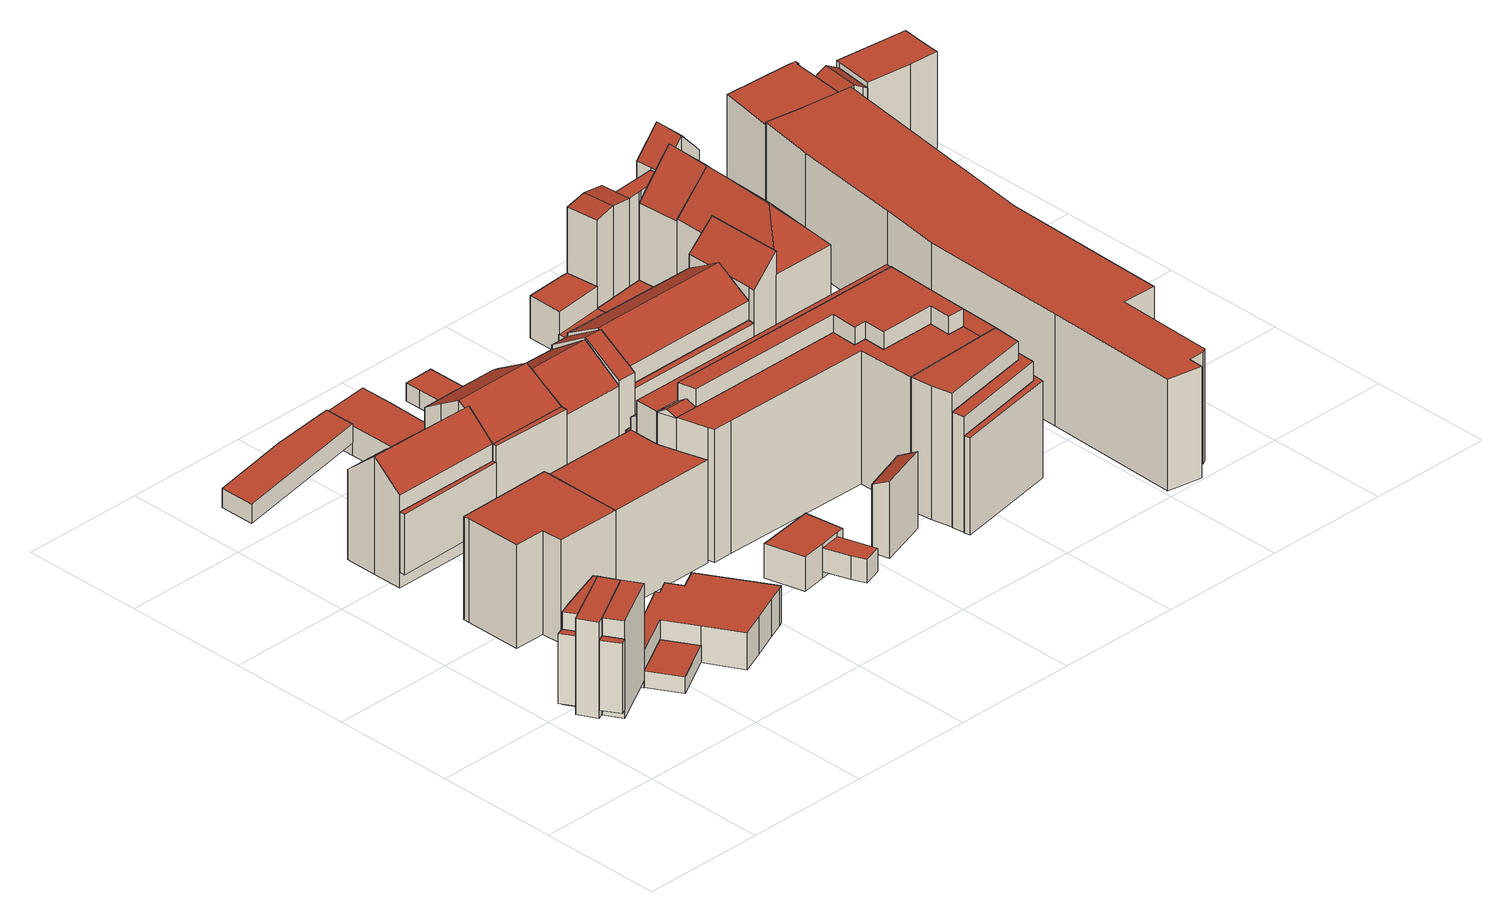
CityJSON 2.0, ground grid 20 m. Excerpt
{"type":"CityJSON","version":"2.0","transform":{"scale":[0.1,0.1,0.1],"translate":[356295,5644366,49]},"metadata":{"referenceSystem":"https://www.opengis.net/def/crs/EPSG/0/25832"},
"CityObjects":{
"building1":{"type":"Building","attributes":{"function":"31001_1120","Gemeindeschluessel":"05315000"},"address":[{"CountryName":"Germany","LocalityName":"Köln","ThoroughfareNumber":"12","ThoroughfareName":"Krummer Büchel"}],"children":["building1-1","building1-2","building1-3","building1-4","building1-5"]},
"building1-1":{"type":"BuildingPart","attributes":{"measuredHeight":11.43,"roofType":"1000","storeysAboveGround":5},"address":[{"CountryName":"Germany","LocalityName":"Köln","ThoroughfareNumber":"12","ThoroughfareName":"Krummer Büchel"}],"parents":["building1"],"geometry":[{"type":"Solid","lod":"2","boundaries":[[[[0,1,2,3]],[[4,0,3,5]],[[6,7,4,5]],[[6,2,1,7]],[[4,7,1,0]],[[2,6,5,3]]]],"semantics":{"surfaces":[{"type":"ClosureSurface"},{"type":"GroundSurface"},{"type":"WallSurface"},{"type":"RoofSurface"}],"values":[[0,1,2,3,0,2]]}}]},
"building1-2":{"type":"BuildingPart","attributes":{"measuredHeight":15.57,"roofType":"1000","storeysAboveGround":5},"address":[{"CountryName":"Germany","LocalityName":"Köln","ThoroughfareNumber":"12","ThoroughfareName":"Krummer Büchel"}],"parents":["building1"],"geometry":[{"type":"MultiSurface","lod":"2","boundaries":[[[8,9,10,11]],[[12,13,14,15]],[[11,0,4,16]],[[17,14,13,18]],[[1,10,19,7]],[[7,4,0,1]],[[20,9,8,21]],[[19,22,12,16]],[[19,10,9,20,23,22]],[[24,23,20,25]],[[18,22,23,17]],[[15,24,25,21]],[[12,15,21,8,11,16]]],"semantics":{"surfaces":[{"type":"ClosureSurface"},{"type":"WallSurface"},{"type":"RoofSurface"},{"type":"GroundSurface"}],"values":[0,1,1,0,1,0,1,1,2,0,1,1,3]}}]},
"building1-3":{"type":"BuildingPart","attributes":{"measuredHeight":15.16,"roofType":"1000","storeysAboveGround":5},"address":[{"CountryName":"Germany","LocalityName":"Köln","ThoroughfareNumber":"12","ThoroughfareName":"Krummer Büchel"}],"parents":["building1"],"geometry":[{"type":"MultiSurface","lod":"2","boundaries":[[[24,14,26,27]],[[23,24,25,20]],[[28,20,25,29]],[[30,31,32,27]],[[33,26,14,17]],[[27,32,34,29,25,24]],[[31,35,34,32]],[[23,20,28,35,31,30]],[[35,28,29,34]],[[17,23,30,33]]],"semantics":{"surfaces":[{"type":"WallSurface"},{"type":"ClosureSurface"},{"type":"GroundSurface"},{"type":"RoofSurface"}],"values":[0,1,0,0,1,2,0,3,0,0]}}]},
"building1-4":{"type":"BuildingPart","attributes":{"measuredHeight":11.35,"roofType":"1000","storeysAboveGround":5},"address":[{"CountryName":"Germany","LocalityName":"Köln","ThoroughfareNumber":"12","ThoroughfareName":"Krummer Büchel"}],"parents":["building1"],"geometry":[{"type":"Solid","lod":"2","boundaries":[[[[18,36,37,13]],[[36,18,17,33]],[[26,33,17,14]],[[14,17,18,13]],[[36,33,26,37]],[[26,14,13,37]]]],"semantics":{"surfaces":[{"type":"WallSurface"},{"type":"RoofSurface"},{"type":"ClosureSurface"},{"type":"GroundSurface"}],"values":[[0,1,2,2,0,3]]}}]},
"building1-5":{"type":"BuildingPart","attributes":{"measuredHeight":15.83,"roofType":"1000","storeysAboveGround":5},"parents":["building1"],"geometry":[{"type":"MultiSurface","lod":"2","boundaries":[[[38,3,0,39]],[[39,40,41,38]],[[42,43,9,10]],[[9,43,41,40]],[[1,0,3,2]],[[2,42,10,1]],[[43,42,38,41]],[[9,8,11,10]],[[39,11,8,40]]],"semantics":{"surfaces":[{"type":"WallSurface"},{"type":"GroundSurface"},{"type":"RoofSurface"},{"type":"ClosureSurface"}],"values":[0,1,2,0,3,0,0,3,0]}}]},
"building2":{"type":"Building","attributes":{"measuredHeight":2.78,"roofType":"1000","storeysAboveGround":1,"function":"31001_1010","Gemeindeschluessel":"05315000"},"address":[{"CountryName":"Germany","LocalityName":"Köln","ThoroughfareNumber":"6","ThoroughfareName":"Krummer Büchel"}],"geometry":[{"type":"Solid","lod":"2","boundaries":[[[[44,45,46,47]],[[48,49,47,46]],[[50,51,49,48]],[[45,44,51,50]],[[45,50,48,46]],[[51,44,47,49]]]],"semantics":{"surfaces":[{"type":"WallSurface"},{"type":"GroundSurface"},{"type":"RoofSurface"}],"values":[[0,1,0,2,0,0]]}}]},
"building3":{"type":"Building","attributes":{"measuredHeight":16.87,"roofType":"1000","storeysAboveGround":5,"function":"31001_1120","Gemeindeschluessel":"05315000"},"address":[{"CountryName":"Germany","LocalityName":"Köln","ThoroughfareNumber":"11","ThoroughfareName":"Agrippastr."}],"geometry":[{"type":"Solid","lod":"2","boundaries":[[[[52,53,54,55]],[[56,57,58,59]],[[60,61,62,63]],[[64,52,55,65]],[[57,60,63,58]],[[66,64,65,67]],[[60,57,56,53,52,64,66,61]],[[61,66,67,62]],[[62,67,65,55,54,59,58,63]],[[53,56,59,54]]]],"semantics":{"surfaces":[{"type":"WallSurface"},{"type":"RoofSurface"},{"type":"GroundSurface"}],"values":[[0,0,0,0,0,0,1,0,2,0]]}}]},
"building4":{"type":"Building","attributes":{"measuredHeight":6,"roofType":"1000","storeysAboveGround":1,"function":"31001_1120","Gemeindeschluessel":"05315000"},"address":[{"CountryName":"Germany","LocalityName":"Köln","ThoroughfareNumber":"12","ThoroughfareName":"Krummer Büchel"}],"geometry":[{"type":"Solid","lod":"2","boundaries":[[[[68,69,70,71]],[[72,73,74,75]],[[76,77,78,79]],[[80,68,71,81]],[[73,82,83,74]],[[77,84,85,78]],[[86,80,81,87]],[[82,88,89,83]],[[69,90,91,70]],[[88,92,93,89]],[[94,86,87,95]],[[96,97,90,69,68,80,86,94,98,92,88,82,73,72,84,77,76]],[[79,78,85,75,74,83,89,93,99,95,87,81,71,70,91,100,101]],[[92,98,99,93]],[[98,94,95,99]],[[97,96,101,100]],[[96,76,79,101]],[[90,97,100,91]],[[84,72,75,85]]]],"semantics":{"surfaces":[{"type":"WallSurface"},{"type":"RoofSurface"},{"type":"GroundSurface"}],"values":[[0,0,0,0,0,0,0,0,0,0,0,1,2,0,0,0,0,0,0]]}}]},
"building5":{"type":"Building","attributes":{"function":"31001_1010","Gemeindeschluessel":"05315000"},"address":[{"CountryName":"Germany","LocalityName":"Köln","ThoroughfareNumber":"12","ThoroughfareName":"Agrippastr."}],"children":["building5-1","building5-2"]},
"building5-1":{"type":"BuildingPart","attributes":{"measuredHeight":9.79,"roofType":"1000","storeysAboveGround":4},"address":[{"CountryName":"Germany","LocalityName":"Köln","ThoroughfareNumber":"12","ThoroughfareName":"Agrippastr."}],"parents":["building5"],"geometry":[{"type":"Solid","lod":"2","boundaries":[[[[102,103,104,105]],[[106,107,108,109]],[[108,102,105,109]],[[103,102,108,107]],[[106,109,105,104]],[[103,107,106,104]]]],"semantics":{"surfaces":[{"type":"WallSurface"},{"type":"ClosureSurface"},{"type":"RoofSurface"},{"type":"GroundSurface"}],"values":[[0,1,0,2,3,0]]}}]},
"building5-2":{"type":"BuildingPart","attributes":{"measuredHeight":19.24,"roofType":"3100","storeysAboveGround":4},"parents":["building5"],"geometry":[{"type":"MultiSurface","lod":"2","boundaries":[[[110,111,112,113,114,115,116,117]],[[118,117,119,120]],[[117,116,121,119]],[[115,114,122,123]],[[114,113,124,122]],[[116,115,123,121]],[[111,110,125,126]],[[110,127,128,125]],[[124,129,126,125,128,120,119,121,123,122]],[[108,127,118,107]],[[117,118,127,110]],[[128,109,106,120]],[[112,111,126,129]],[[113,112,129,124]],[[107,106,109,108]]],"semantics":{"surfaces":[{"type":"RoofSurface"},{"type":"WallSurface"},{"type":"GroundSurface"},{"type":"ClosureSurface"}],"values":[0,1,1,1,1,1,1,1,2,1,0,1,1,1,3]}}]},
"building6":{"type":"Building","attributes":{"measuredHeight":3.07,"roofType":"1000","storeysAboveGround":1,"function":"31001_2463","Gemeindeschluessel":"05315000"},"address":[{"CountryName":"Germany","LocalityName":"Köln","ThoroughfareNumber":"12","ThoroughfareName":"Agrippastr."}],"geometry":[{"type":"Solid","lod":"2","boundaries":[[[[130,131,132,133]],[[134,135,131,130,136]],[[137,133,132,138,139]],[[134,136,137,139]],[[135,134,139,138]],[[131,135,138,132]],[[136,130,133,137]]]],"semantics":{"surfaces":[{"type":"WallSurface"},{"type":"RoofSurface"},{"type":"GroundSurface"}],"values":[[0,1,2,0,0,0,0]]}}]},
"building7":{"type":"Building","attributes":{"function":"31001_1010","Gemeindeschluessel":"05315000"},"address":[{"CountryName":"Germany","LocalityName":"Köln","ThoroughfareNumber":"7","ThoroughfareName":"Agrippastr."}],"children":["building7-1","building7-2"]},
"building7-1":{"type":"BuildingPart","attributes":{"measuredHeight":12.41,"roofType":"1000","storeysAboveGround":5},"address":[{"CountryName":"Germany","LocalityName":"Köln","ThoroughfareNumber":"9","ThoroughfareName":"Agrippastr."}],"parents":["building7"],"geometry":[{"type":"Solid","lod":"2","boundaries":[[[[140,141,142,143]],[[144,145,141,140]],[[141,145,146,142]],[[147,144,140,143]],[[146,147,143,142]],[[147,146,145,144]]]],"semantics":{"surfaces":[{"type":"GroundSurface"},{"type":"WallSurface"},{"type":"ClosureSurface"},{"type":"RoofSurface"}],"values":[[0,1,2,1,1,3]]}}]},
"building7-2":{"type":"BuildingPart","attributes":{"measuredHeight":16.86,"roofType":"1000","storeysAboveGround":5},"parents":["building7"],"geometry":[{"type":"MultiSurface","lod":"2","boundaries":[[[148,149,150,151]],[[152,53,54,153]],[[149,154,155,150]],[[55,156,151,150,155,153,54]],[[154,152,153,155]],[[145,141,142,146]],[[55,142,141,156]],[[53,152,154,149,148,157,52]],[[146,52,157,145]],[[53,52,55,54]],[[157,148,151,156]]],"semantics":{"surfaces":[{"type":"WallSurface"},{"type":"GroundSurface"},{"type":"ClosureSurface"},{"type":"RoofSurface"}],"values":[0,0,0,1,0,2,0,3,0,0,0]}}]},
"building8":{"type":"Building","attributes":{"function":"31001_1010","Gemeindeschluessel":"05315000"},"address":[{"CountryName":"Germany","LocalityName":"Köln","ThoroughfareNumber":"10","ThoroughfareName":"Agrippastr."}],"children":["building8-1","building8-2"]},
"building8-1":{"type":"BuildingPart","attributes":{"measuredHeight":12.73,"roofType":"1000","storeysAboveGround":4},"address":[{"CountryName":"Germany","LocalityName":"Köln","ThoroughfareNumber":"10","ThoroughfareName":"Agrippastr."}],"parents":["building8"],"geometry":[{"type":"Solid","lod":"2","boundaries":[[[[158,159,160,161]],[[162,127,163,164]],[[164,163,161,160]],[[159,158,127,162]],[[127,158,161,163]],[[159,162,164,160]]]],"semantics":{"surfaces":[{"type":"WallSurface"},{"type":"GroundSurface"},{"type":"RoofSurface"},{"type":"ClosureSurface"}],"values":[[0,0,1,2,3,0]]}}]},
"building8-2":{"type":"BuildingPart","attributes":{"measuredHeight":18.13,"roofType":"3100","storeysAboveGround":4},"parents":["building8"],"geometry":[{"type":"MultiSurface","lod":"2","boundaries":[[[165,166,167,168]],[[127,163,161,158]],[[169,161,163,170]],[[166,171,172,167]],[[173,158,169,174]],[[127,175,176,170]],[[175,165,168,176]],[[177,178,179,180]],[[178,173,174,179]],[[175,127,158,173]],[[171,177,180,172]],[[170,176,168,167,172,180,179,174,169]],[[173,178,177,171,166,165,175]]],"semantics":{"surfaces":[{"type":"WallSurface"},{"type":"ClosureSurface"},{"type":"RoofSurface"},{"type":"GroundSurface"}],"values":[0,1,0,0,0,0,0,0,0,2,0,3,2]}}]},
"building9":{"type":"Building","attributes":{"measuredHeight":4.82,"roofType":"1000","storeysAboveGround":1,"function":"31001_2000","Gemeindeschluessel":"05315000"},"address":[{"CountryName":"Germany","LocalityName":"Köln","ThoroughfareNumber":"10","ThoroughfareName":"Agrippastr."}],"geometry":[{"type":"Solid","lod":"2","boundaries":[[[[181,182,183,184]],[[185,182,181,186,187,188,189,190]],[[189,188,191,192]],[[182,185,193,183]],[[188,187,194,191]],[[186,181,184,195]],[[187,186,195,194]],[[185,190,196,193]],[[196,192,191,194,195,184,183,193]],[[190,189,192,196]]]],"semantics":{"surfaces":[{"type":"WallSurface"},{"type":"RoofSurface"},{"type":"GroundSurface"}],"values":[[0,1,0,0,0,0,0,0,2,0]]}}]},
"building10":{"type":"Building","attributes":{"measuredHeight":5.66,"roofType":"1000","storeysAboveGround":1,"function":"31001_2463","Gemeindeschluessel":"05315000"},"address":[{"CountryName":"Germany","LocalityName":"Köln","ThoroughfareNumber":"1","ThoroughfareName":"Agrippastr."}],"geometry":[{"type":"Solid","lod":"2","boundaries":[[[[197,198,199,200]],[[201,202,203,204,200,199]],[[198,205,201,199]],[[206,197,200,204]],[[205,207,202,201]],[[198,197,206,208,207,205]],[[207,208,203,202]],[[208,206,204,203]]]],"semantics":{"surfaces":[{"type":"WallSurface"},{"type":"GroundSurface"},{"type":"RoofSurface"}],"values":[[0,1,0,0,0,2,0,0]]}}]},
"building11":{"type":"Building","attributes":{"measuredHeight":3.81,"roofType":"1000","storeysAboveGround":1,"function":"31001_1010","Gemeindeschluessel":"05315000"},"address":[{"CountryName":"Germany","LocalityName":"Köln","ThoroughfareNumber":"2c","ThoroughfareName":"Hochpfortenbüchel"}],"geometry":[{"type":"Solid","lod":"2","boundaries":[[[[209,210,211,212]],[[210,213,214,211]],[[215,213,210,209,216]],[[217,212,211,214,218]],[[215,216,217,218]],[[213,215,218,214]],[[216,209,212,217]]]],"semantics":{"surfaces":[{"type":"WallSurface"},{"type":"RoofSurface"},{"type":"GroundSurface"}],"values":[[0,0,1,2,0,0,0]]}}]},
"building12":{"type":"Building","attributes":{"function":"31001_1120","Gemeindeschluessel":"05315000"},"address":[{"CountryName":"Germany","LocalityName":"Köln","ThoroughfareNumber":"8","ThoroughfareName":"Agrippastr."}],"children":["building12-1","building12-2"]},
"building12-1":{"type":"BuildingPart","attributes":{"measuredHeight":17.36,"roofType":"3100","storeysAboveGround":4},"address":[{"CountryName":"Germany","LocalityName":"Köln","ThoroughfareNumber":"8","ThoroughfareName":"Agrippastr."}],"parents":["building12"],"geometry":[{"type":"MultiSurface","lod":"2","boundaries":[[[219,220,221,222]],[[223,224,225,226]],[[224,227,228,225]],[[229,230,231,232]],[[223,220,219,233]],[[234,233,229,232]],[[227,234,231,228]],[[229,233,219,235]],[[231,230,222,221,226,225,228]],[[233,234,227,224,223]],[[235,222,230,229]],[[220,223,226,221]]],"semantics":{"surfaces":[{"type":"WallSurface"},{"type":"ClosureSurface"},{"type":"RoofSurface"},{"type":"GroundSurface"}],"values":[0,0,0,1,2,0,0,0,3,2,1,0]}}]},
"building12-2":{"type":"BuildingPart","attributes":{"measuredHeight":17.55,"roofType":"3100","storeysAboveGround":4},"parents":["building12"],"geometry":[{"type":"MultiSurface","lod":"2","boundaries":[[[236,237,238,239]],[[240,230,231,241]],[[237,235,242,238]],[[243,239,238,242,240,241,244]],[[222,230,240,242]],[[236,245,246,232,229]],[[229,235,237,236]],[[232,246,244,241]],[[230,229,232,231]],[[246,245,243,244]],[[245,236,239,243]],[[235,229,230,222]]],"semantics":{"surfaces":[{"type":"WallSurface"},{"type":"GroundSurface"},{"type":"RoofSurface"},{"type":"ClosureSurface"}],"values":[0,0,0,1,0,2,2,0,3,0,0,3]}}]},
"building13":{"type":"Building","attributes":{"measuredHeight":2.84,"roofType":"1000","storeysAboveGround":1,"function":"31001_2000","Gemeindeschluessel":"05315000"},"address":[{"CountryName":"Germany","LocalityName":"Köln","ThoroughfareNumber":"8","ThoroughfareName":"Agrippastr."}],"geometry":[{"type":"Solid","lod":"2","boundaries":[[[[247,248,249,250,251,252]],[[253,254,247,252]],[[255,253,252,251]],[[254,256,248,247]],[[257,255,251,250]],[[253,255,257,258,256,254]],[[256,258,249,248]],[[258,257,250,249]]]],"semantics":{"surfaces":[{"type":"GroundSurface"},{"type":"WallSurface"},{"type":"RoofSurface"}],"values":[[0,1,1,1,1,2,1,1]]}}]},
"building14":{"type":"Building","attributes":{"measuredHeight":12.53,"roofType":"2100","storeysAboveGround":1,"function":"31001_1010","Gemeindeschluessel":"05315000"},"address":[{"CountryName":"Germany","LocalityName":"Köln","ThoroughfareNumber":"2b","ThoroughfareName":"Hochpfortenbüchel"}],"geometry":[{"type":"Solid","lod":"2","boundaries":[[[[259,260,261,262]],[[260,263,264,261]],[[261,264,265,262]],[[263,266,265,264]],[[266,259,262,265]],[[259,266,263,260]]]],"semantics":{"surfaces":[{"type":"WallSurface"},{"type":"GroundSurface"},{"type":"RoofSurface"}],"values":[[0,0,1,0,0,2]]}}]},
"building15":{"type":"Building","attributes":{"function":"31001_1120","Gemeindeschluessel":"05315000"},"address":[{"CountryName":"Germany","LocalityName":"Köln","ThoroughfareNumber":"1","ThoroughfareName":"Agrippastr."}],"children":["building15-1","building15-2","building15-3","building15-4","building15-5","building15-6","building15-7"]},
"building15-1":{"type":"BuildingPart","attributes":{"measuredHeight":21.64,"roofType":"1000","storeysAboveGround":7},"address":[{"CountryName":"Germany","LocalityName":"Köln","ThoroughfareNumber":"11","ThoroughfareName":"Hohe Pforte"}],"parents":["building15"],"geometry":[{"type":"MultiSurface","lod":"2","boundaries":[[[267,268,269,270,271,272,273,274,275,276,277,278,279,280,281]],[[282,277,276,283]],[[278,277,284,285]],[[267,281,286,287]],[[288,270,269,289]],[[280,279,290,291]],[[292,271,270,288]],[[268,293,289,269]],[[294,275,274,295]],[[296,276,275,294]],[[281,280,291,286]],[[279,278,285,290]],[[297,273,272,298]],[[284,299,300,296]],[[295,274,273,297]],[[298,272,271,292]],[[299,282,283,300]],[[286,291,290,285,284,296,294,295,297,298,292,288,289,293,287]],[[268,267,287,293]]],"semantics":{"surfaces":[{"type":"RoofSurface"},{"type":"WallSurface"},{"type":"ClosureSurface"},{"type":"GroundSurface"}],"values":[0,1,1,1,2,1,2,2,2,2,1,1,2,1,2,2,2,3,1]}}]},
"building15-2":{"type":"BuildingPart","attributes":{"measuredHeight":24.49,"roofType":"1000","storeysAboveGround":7},"parents":["building15"],"geometry":[{"type":"MultiSurface","lod":"2","boundaries":[[[272,301,302,273]],[[275,303,304,276]],[[270,288,289,269]],[[305,306,307,308]],[[276,296,294,275]],[[309,305,308,310]],[[308,307,311,269]],[[271,312,301,272]],[[274,313,303,275]],[[271,292,288,270]],[[314,311,307,306,304,303,313,302,301,312]],[[269,311,314,270]],[[273,302,313,274]],[[275,294,295,274]],[[283,304,306,315,316]],[[273,297,298,272]],[[272,298,292,271]],[[283,316,315]],[[274,295,297,273]],[[300,283,315,317]],[[270,314,312,271]],[[269,289,310,308]],[[292,298,297,295,294,296,309,310,289,288]],[[296,300,317,309]]],"semantics":{"surfaces":[{"type":"WallSurface"},{"type":"ClosureSurface"},{"type":"RoofSurface"},{"type":"GroundSurface"}],"values":[0,0,1,0,1,1,0,0,0,1,2,0,0,1,0,1,1,1,1,1,0,1,3,0]}}]},
"building15-3":{"type":"BuildingPart","attributes":{"measuredHeight":19.18,"roofType":"2100","storeysAboveGround":7},"address":[{"CountryName":"Germany","LocalityName":"Köln","ThoroughfareNumber":"11","ThoroughfareName":"Hohe Pforte"}],"parents":["building15"],"geometry":[{"type":"MultiSurface","lod":"2","boundaries":[[[318,319,320,321,322,323]],[[324,325,326,327,328,329]],[[330,331,328,327]],[[332,329,328,333]],[[323,322,325,324]],[[334,322,321,335]],[[333,319,318,332]],[[330,327,326,335]],[[335,326,325,334]],[[335,321,320,330]],[[320,319,331,330]],[[329,318,323,324]]],"semantics":{"surfaces":[{"type":"RoofSurface"},{"type":"GroundSurface"},{"type":"ClosureSurface"},{"type":"WallSurface"}],"values":[0,1,2,2,3,3,3,2,2,3,3,2]}}]},
"building15-4":{"type":"BuildingPart","attributes":{"measuredHeight":21.66,"roofType":"1000","storeysAboveGround":7},"address":[{"CountryName":"Germany","LocalityName":"Köln","ThoroughfareNumber":"11","ThoroughfareName":"Hohe Pforte"}],"parents":["building15"],"geometry":[{"type":"MultiSurface","lod":"2","boundaries":[[[289,269,308,310]],[[336,337,329,332]],[[338,339,324,340]],[[324,329,337,341,342,343,340]],[[343,310,309,317,344,340]],[[338,308,269,268,345,346,339]],[[315,305,338,347]],[[318,329,324,323]],[[310,308,305,309]],[[293,268,269,289]],[[345,268,341,337]],[[342,289,310,343]],[[341,293,289,342]],[[332,346,345,336]],[[323,339,346,318]],[[347,344,317,315]]],"semantics":{"surfaces":[{"type":"ClosureSurface"},{"type":"WallSurface"},{"type":"GroundSurface"},{"type":"RoofSurface"}],"values":[0,0,1,2,1,3,1,0,0,0,1,1,1,1,1,0]}}]},
"building15-5":{"type":"BuildingPart","attributes":{"measuredHeight":18.47,"roofType":"1000","storeysAboveGround":7},"parents":["building15"],"geometry":[{"type":"MultiSurface","lod":"2","boundaries":[[[331,333,348,349]],[[348,336,337,350]],[[348,333,332,336]],[[337,329,328,350]],[[329,332,333,328]],[[337,336,332,329]],[[328,331,349,350]]],"semantics":{"surfaces":[{"type":"WallSurface"},{"type":"RoofSurface"},{"type":"GroundSurface"},{"type":"ClosureSurface"}],"values":[0,0,1,2,3,3,3]}}]},
"building15-6":{"type":"BuildingPart","attributes":{"measuredHeight":21.91,"roofType":"3100","storeysAboveGround":7},"address":[{"CountryName":"Germany","LocalityName":"Köln","ThoroughfareNumber":"11","ThoroughfareName":"Hohe Pforte"}],"parents":["building15"],"geometry":[{"type":"Solid","lod":"2","boundaries":[[[[282,347,344,299]],[[317,315,283,300]],[[300,283,282,299]],[[315,347,351,316]],[[344,347,315,317]],[[344,317,300,299]],[[283,315,316]],[[347,282,351]],[[282,283,316,351]]]],"semantics":{"surfaces":[{"type":"WallSurface"},{"type":"ClosureSurface"},{"type":"RoofSurface"},{"type":"GroundSurface"}],"values":[[0,1,1,2,1,3,1,0,2]]}}]},
"building15-7":{"type":"BuildingPart","attributes":{"measuredHeight":15.96,"roofType":"1000","storeysAboveGround":7},"address":[{"CountryName":"Germany","LocalityName":"Köln","ThoroughfareNumber":"11","ThoroughfareName":"Hohe Pforte"}],"parents":["building15"],"geometry":[{"type":"MultiSurface","lod":"2","boundaries":[[[334,352,353,325]],[[327,330,335,326]],[[349,354,355,356,357,352,334,335,330]],[[354,349,350,358]],[[350,328,327]],[[355,354,358,359]],[[327,326,325,353,360,361,359,358,350]],[[352,357,360,353]],[[356,355,359,361]],[[326,335,334,325]],[[357,356,361,360]],[[350,349,331,328]],[[328,331,330,327]]],"semantics":{"surfaces":[{"type":"WallSurface"},{"type":"ClosureSurface"},{"type":"RoofSurface"},{"type":"GroundSurface"}],"values":[0,1,2,0,0,0,3,0,0,1,0,1,1]}}]},
"building16":{"type":"Building","attributes":{"function":"31001_1010","Gemeindeschluessel":"05315000"},"address":[{"CountryName":"Germany","LocalityName":"Köln","ThoroughfareNumber":"2a","ThoroughfareName":"Hochpfortenbüchel"}],"children":["building16-1","building16-2","building16-3"]},
"building16-1":{"type":"BuildingPart","attributes":{"measuredHeight":18.84,"roofType":"1000","storeysAboveGround":5},"parents":["building16"],"geometry":[{"type":"MultiSurface","lod":"2","boundaries":[[[362,363,364,337]],[[365,366,363,362]],[[367,362,337,368]],[[369,370,371,364,363,366]],[[372,373,374,375]],[[369,366,376,373]],[[377,371,370,375]],[[376,367,368,378,374,373]],[[375,370,369,372]],[[376,365,362,367]],[[375,374,378,377]],[[364,371,378,368]]],"semantics":{"surfaces":[{"type":"ClosureSurface"},{"type":"WallSurface"},{"type":"RoofSurface"},{"type":"GroundSurface"}],"values":[0,0,1,2,0,1,1,3,1,1,0,1]}}]},
"building16-2":{"type":"BuildingPart","attributes":{"measuredHeight":15.75,"roofType":"1000","storeysAboveGround":5},"address":[{"CountryName":"Germany","LocalityName":"Köln","ThoroughfareNumber":"2a","ThoroughfareName":"Hochpfortenbüchel"}],"parents":["building16"],"geometry":[{"type":"MultiSurface","lod":"2","boundaries":[[[379,380,381,382]],[[377,379,382,383]],[[384,374,378,383]],[[374,375,377,378]],[[373,372,375,374]],[[385,384,383,382,381,386,387]],[[388,372,385,387]],[[388,389,380,379,377,375,372]],[[385,373,374,384]],[[380,389,386,381]],[[389,388,387,386]]],"semantics":{"surfaces":[{"type":"WallSurface"},{"type":"ClosureSurface"},{"type":"GroundSurface"},{"type":"RoofSurface"}],"values":[0,0,0,1,1,2,0,3,0,0,0]}}]},
"building16-3":{"type":"BuildingPart","attributes":{"measuredHeight":21.71,"roofType":"1000","storeysAboveGround":5},"address":[{"CountryName":"Germany","LocalityName":"Köln","ThoroughfareNumber":"2a","ThoroughfareName":"Hochpfortenbüchel"}],"parents":["building16"],"geometry":[{"type":"MultiSurface","lod":"2","boundaries":[[[390,267,391,392]],[[341,337,362,365,392,391]],[[363,393,394,366]],[[366,365,362,363]],[[363,362,337,364]],[[267,268,341,391]],[[394,390,392,365]],[[364,345,393,363]],[[268,345,337,341]],[[267,390,394,393,345,268]]],"semantics":{"surfaces":[{"type":"WallSurface"},{"type":"GroundSurface"},{"type":"ClosureSurface"},{"type":"RoofSurface"}],"values":[0,1,0,2,2,0,0,0,0,3]}}]},
"building17":{"type":"Building","attributes":{"measuredHeight":6.9,"roofType":"1000","storeysAboveGround":2,"function":"31001_2070","Gemeindeschluessel":"05315000"},"address":[{"CountryName":"Germany","LocalityName":"Köln","ThoroughfareNumber":"21","ThoroughfareName":"Hohe Pforte"}],"geometry":[{"type":"Solid","lod":"2","boundaries":[[[[395,396,397,398]],[[399,398,397,400,401]],[[402,395,398,399]],[[396,403,400,397]],[[404,402,399,401]],[[403,404,401,400]],[[404,403,396,395,402]]]],"semantics":{"surfaces":[{"type":"WallSurface"},{"type":"GroundSurface"},{"type":"RoofSurface"}],"values":[[0,1,0,0,0,0,2]]}}]},
"building18":{"type":"Building","attributes":{"function":"31001_1120","Gemeindeschluessel":"05315000"},"address":[{"CountryName":"Germany","LocalityName":"Köln","ThoroughfareNumber":"6","ThoroughfareName":"Agrippastr."}],"children":["building18-1","building18-2","building18-3","building18-4","building18-5"]},
"building18-1":{"type":"BuildingPart","attributes":{"measuredHeight":17.71,"roofType":"3100","storeysAboveGround":5},"parents":["building18"],"geometry":[{"type":"MultiSurface","lod":"2","boundaries":[[[405,406,407,408]],[[409,410,411,412,413]],[[413,414,415,416]],[[407,417,410,409,418]],[[419,415,414,420]],[[421,422,418,409,413,416]],[[408,423,221,405]],[[420,412,424,419]],[[425,424,412,426]],[[426,407,406,425]],[[425,406,422,421]],[[422,221,423,418]],[[410,426,411]],[[417,426,410]],[[424,425,421,416]]],"semantics":{"surfaces":[{"type":"WallSurface"},{"type":"ClosureSurface"},{"type":"GroundSurface"},{"type":"RoofSurface"}],"values":[0,1,0,1,1,2,1,0,3,3,0,0,0,0,0]}}]},
"building18-2":{"type":"BuildingPart","attributes":{"measuredHeight":3.45,"roofType":"1000","storeysAboveGround":5},"address":[{"CountryName":"Germany","LocalityName":"Köln","ThoroughfareNumber":"17","ThoroughfareName":"Hohe Pforte"}],"parents":["building18"],"geometry":[{"type":"Solid","lod":"2","boundaries":[[[[427,428,429,430]],[[428,431,432,429]],[[433,434,408,423]],[[435,436,437,438]],[[439,435,438,440]],[[437,436,434,433]],[[432,440,438,437,433,423,221,430,429]],[[423,408,405,221]],[[431,439,440,432]],[[428,427,405,408,434,436,435,439,431]],[[405,427,430,221]]]],"semantics":{"surfaces":[{"type":"WallSurface"},{"type":"ClosureSurface"},{"type":"GroundSurface"},{"type":"RoofSurface"}],"values":[[0,0,1,0,0,1,2,1,0,3,0]]}}]},
"building18-3":{"type":"BuildingPart","attributes":{"measuredHeight":22.81,"roofType":"5000","storeysAboveGround":5},"parents":["building18"],"geometry":[{"type":"MultiSurface","lod":"2","boundaries":[[[441,433,437,442]],[[443,444,445,446]],[[447,448,449,450]],[[451,447,450,452]],[[444,453,454,445]],[[455,444,443,456,457,448]],[[453,458,459,454]],[[455,448,447]],[[449,448,457,441]],[[434,457,456,436]],[[455,447,451,458,453,444]],[[456,443,446,442]],[[458,451,452,459]],[[436,437,433,434]],[[449,441,442,446,445,454,459,452,450]]],"semantics":{"surfaces":[{"type":"WallSurface"},{"type":"RoofSurface"},{"type":"ClosureSurface"},{"type":"GroundSurface"}],"values":[0,0,0,0,0,1,0,1,2,0,1,0,0,2,3]}}]},
"building18-4":{"type":"BuildingPart","attributes":{"measuredHeight":20.76,"roofType":"2100","storeysAboveGround":5},"parents":["building18"],"geometry":[{"type":"MultiSurface","lod":"2","boundaries":[[[412,460,411]],[[448,449,441,457]],[[457,461,462,448]],[[462,461,463,460,464]],[[434,433,423,408]],[[413,412,411,410,409]],[[465,413,418,441,449]],[[417,463,407]],[[462,464,465,449]],[[418,423,433,441]],[[409,410,417,407,418]],[[420,414,466,467]],[[467,464,460,420]],[[463,461,434,408]],[[465,466,414,413]]],"semantics":{"surfaces":[{"type":"WallSurface"},{"type":"ClosureSurface"},{"type":"RoofSurface"},{"type":"GroundSurface"}],"values":[0,1,0,2,1,1,3,0,0,0,1,1,0,0,0]}}]},
"building18-5":{"type":"BuildingPart","attributes":{"measuredHeight":10.74,"roofType":"1000","storeysAboveGround":5},"address":[{"CountryName":"Germany","LocalityName":"Köln","ThoroughfareNumber":"17","ThoroughfareName":"Hohe Pforte"}],"parents":["building18"],"geometry":[{"type":"Solid","lod":"2","boundaries":[[[[415,414,466,468]],[[469,419,415,468]],[[469,467,420,419]],[[467,469,468,466]],[[415,419,420,414]],[[414,420,467,466]]]],"semantics":{"surfaces":[{"type":"GroundSurface"},{"type":"WallSurface"},{"type":"RoofSurface"},{"type":"ClosureSurface"}],"values":[[0,1,2,1,3,3]]}}]},
"building19":{"type":"Building","attributes":{"function":"31001_1010","Gemeindeschluessel":"05315000"},"address":[{"CountryName":"Germany","LocalityName":"Köln","ThoroughfareNumber":"19","ThoroughfareName":"Hohe Pforte"}],"children":["building19-1","building19-2","building19-3"]},
"building19-1":{"type":"BuildingPart","attributes":{"measuredHeight":3.72,"roofType":"1000","storeysAboveGround":5},"address":[{"CountryName":"Germany","LocalityName":"Köln","ThoroughfareNumber":"19","ThoroughfareName":"Hohe Pforte"}],"parents":["building19"],"geometry":[{"type":"MultiSurface","lod":"2","boundaries":[[[470,471,472,473]],[[470,474,475,476]],[[472,471,477,478]],[[479,473,472,478]],[[477,476,479,478]],[[477,471,470,476]],[[479,475,474,473]]],"semantics":{"surfaces":[{"type":"WallSurface"},{"type":"ClosureSurface"},{"type":"GroundSurface"},{"type":"RoofSurface"}],"values":[0,1,1,2,0,3,0]}}]},
"building19-2":{"type":"BuildingPart","attributes":{"measuredHeight":22.71,"roofType":"3100","storeysAboveGround":5},"parents":["building19"],"geometry":[{"type":"MultiSurface","lod":"2","boundaries":[[[480,481,482,483]],[[484,478,472,483]],[[485,486,484,487]],[[488,489,490,491]],[[491,490,492,493]],[[478,477,471,472]],[[494,487,484,483,482,495,493,492,496]],[[488,485,487,494]],[[490,489,496,492]],[[481,497,495,482]],[[477,486,480,471]],[[497,491,493,495]],[[489,488,494,496]],[[491,497,481,480,486,485,488]]],"semantics":{"surfaces":[{"type":"WallSurface"},{"type":"RoofSurface"},{"type":"ClosureSurface"},{"type":"GroundSurface"}],"values":[0,0,0,1,0,2,3,0,0,0,0,0,0,1]}}]},
"building19-3":{"type":"BuildingPart","attributes":{"measuredHeight":3.39,"roofType":"1000","storeysAboveGround":5},"address":[{"CountryName":"Germany","LocalityName":"Köln","ThoroughfareNumber":"19","ThoroughfareName":"Hohe Pforte"}],"parents":["building19"],"geometry":[{"type":"Solid","lod":"2","boundaries":[[[[498,499,500,501]],[[502,474,475,501,500]],[[470,476,475,474]],[[499,498,476,470,503]],[[503,470,474,502]],[[476,498,501,475]],[[499,503,502,500]]]],"semantics":{"surfaces":[{"type":"WallSurface"},{"type":"GroundSurface"},{"type":"ClosureSurface"},{"type":"RoofSurface"}],"values":[[0,1,2,3,0,0,0]]}}]},
"building20":{"type":"Building","attributes":{"measuredHeight":7.52,"roofType":"1000","function":"31001_2070","Gemeindeschluessel":"05315000"},"address":[{"CountryName":"Germany","LocalityName":"Köln","ThoroughfareNumber":"21","ThoroughfareName":"Hohe Pforte"}],"geometry":[{"type":"Solid","lod":"2","boundaries":[[[[504,505,506,507]],[[508,509,510,511]],[[509,512,513,510]],[[508,505,504,512,509]],[[505,508,511,506]],[[512,504,507,513]],[[510,513,507,506,511]]]],"semantics":{"surfaces":[{"type":"WallSurface"},{"type":"RoofSurface"},{"type":"GroundSurface"}],"values":[[0,0,0,1,0,0,2]]}}]},
"building21":{"type":"Building","attributes":{"function":"31001_2070","Gemeindeschluessel":"05315000"},"address":[{"CountryName":"Germany","LocalityName":"Köln","ThoroughfareNumber":"21","ThoroughfareName":"Hohe Pforte"}],"children":["building21-1","building21-2","building21-3"]},
"building21-1":{"type":"BuildingPart","attributes":{"measuredHeight":18.09,"roofType":"1000","storeysAboveGround":5},"parents":["building21"],"geometry":[{"type":"Solid","lod":"2","boundaries":[[[[514,515,482,495]],[[483,516,517,518,495,482]],[[515,514,519,520,521,522]],[[521,520,517,516]],[[515,522,483,482]],[[520,519,518,517]],[[522,521,516,483]],[[518,519,514,495]]]],"semantics":{"surfaces":[{"type":"WallSurface"},{"type":"GroundSurface"},{"type":"RoofSurface"},{"type":"ClosureSurface"}],"values":[[0,1,2,3,0,0,0,3]]}}]},
"building21-2":{"type":"BuildingPart","attributes":{"measuredHeight":22.89,"roofType":"3100","storeysAboveGround":5},"parents":["building21"],"geometry":[{"type":"MultiSurface","lod":"2","boundaries":[[[523,524,525,526]],[[527,495,518,507]],[[528,529,530,531]],[[507,513,531,530,526,525,527]],[[532,533,513,507]],[[514,534,532,519]],[[495,514,519,518]],[[528,533,532,534,524]],[[529,523,526,530]],[[533,528,531,513]],[[524,523,529,528]],[[524,534,527,525]]],"semantics":{"surfaces":[{"type":"WallSurface"},{"type":"GroundSurface"},{"type":"ClosureSurface"},{"type":"RoofSurface"}],"values":[0,0,0,1,0,0,2,3,0,0,3,0]}}]},
"building21-3":{"type":"BuildingPart","attributes":{"measuredHeight":18.77,"roofType":"3100","storeysAboveGround":5},"address":[{"CountryName":"Germany","LocalityName":"Köln","ThoroughfareNumber":"21","ThoroughfareName":"Hohe Pforte"}],"parents":["building21"],"geometry":[{"type":"Solid","lod":"2","boundaries":[[[[535,536,537,517,516,538,539]],[[540,541,535,539]],[[541,542,536,535]],[[543,521,520,544,542]],[[544,520,517,537]],[[520,521,516,517]],[[543,540,539,538]],[[521,543,538,516]],[[542,544,537,536]],[[542,541,540,543]]]],"semantics":{"surfaces":[{"type":"GroundSurface"},{"type":"WallSurface"},{"type":"RoofSurface"},{"type":"ClosureSurface"}],"values":[[0,1,1,2,1,3,1,1,1,2]]}}]},
"building22":{"type":"Building","attributes":{"measuredHeight":18.2,"roofType":"1000","storeysAboveGround":5,"function":"31001_2010","Gemeindeschluessel":"05315000"},"address":[{"CountryName":"Germany","LocalityName":"Köln","ThoroughfareNumber":"4","ThoroughfareName":"Hohe Pforte"}],"geometry":[{"type":"Solid","lod":"2","boundaries":[[[[545,546,547,548]],[[546,549,550,547]],[[551,552,553,554]],[[555,556,557,558]],[[556,559,560,557]],[[561,562,563,564]],[[565,545,548,566]],[[567,568,569,570]],[[571,567,570,572]],[[559,561,564,560]],[[562,561,559,556,555,549,546,545,565,573,568,567,571,552,551,574]],[[552,571,572,553]],[[575,554,553,572,570,569,576,566,548,547,550,558,557,560,564,563]],[[562,574,575,563]],[[574,551,554,575]],[[568,573,576,569]],[[573,565,566,576]],[[549,555,558,550]]]],"semantics":{"surfaces":[{"type":"WallSurface"},{"type":"RoofSurface"},{"type":"GroundSurface"}],"values":[[0,0,0,0,0,0,0,0,0,0,1,0,2,0,0,0,0,0]]}}]},
"building23":{"type":"Building","attributes":{"measuredHeight":4.84,"roofType":"1000","function":"31001_2000","Gemeindeschluessel":"05315000"},"address":[{"CountryName":"Germany","LocalityName":"Köln","ThoroughfareNumber":"6","ThoroughfareName":"Hohe Pforte"}],"geometry":[{"type":"Solid","lod":"2","boundaries":[[[[577,578,579,580]],[[581,582,583,584]],[[582,585,586,583]],[[578,587,588,579]],[[586,580,579,588,584,583]],[[587,581,584,588]],[[585,577,580,586]],[[582,581,587,578,577,585]]]],"semantics":{"surfaces":[{"type":"WallSurface"},{"type":"GroundSurface"},{"type":"RoofSurface"}],"values":[[0,0,0,0,1,0,0,2]]}}]},
"building24":{"type":"Building","attributes":{"function":"31001_1120","Gemeindeschluessel":"05315000"},"address":[{"CountryName":"Germany","LocalityName":"Köln","ThoroughfareNumber":"22","ThoroughfareName":"Hohe Pforte"}],"children":["building24-1","building24-2","building24-3"]},
"building24-1":{"type":"BuildingPart","attributes":{"measuredHeight":15.72,"roofType":"1000","storeysAboveGround":4},"parents":["building24"],"geometry":[{"type":"MultiSurface","lod":"2","boundaries":[[[589,590,591,592]],[[593,594,595,590]],[[596,597,591,598]],[[599,600,601,602]],[[591,590,595,603,602,601,604,598]],[[605,599,602,603]],[[606,596,598,604]],[[600,606,604,601]],[[594,605,603,595]],[[592,597,593,589]],[[596,606,600,599,605,594,593,597]]],"semantics":{"surfaces":[{"type":"ClosureSurface"},{"type":"WallSurface"},{"type":"GroundSurface"},{"type":"RoofSurface"}],"values":[0,1,1,1,2,1,1,1,1,1,3]}}]},
"building24-2":{"type":"BuildingPart","attributes":{"measuredHeight":15.65,"roofType":"1000","storeysAboveGround":4},"parents":["building24"],"geometry":[{"type":"MultiSurface","lod":"2","boundaries":[[[607,608,609,610]],[[611,612,613,614]],[[612,615,616,613]],[[617,618,619,620]],[[621,610,609,620,619,622,614,613,616,623]],[[624,615,612,611,625,618,617,608,607,626]],[[608,617,620,609]],[[615,624,623,616]],[[627,626,607,628]],[[628,610,621,627]],[[618,625,622,619]],[[625,611,614,622]],[[624,626,621,623]]],"semantics":{"surfaces":[{"type":"WallSurface"},{"type":"GroundSurface"},{"type":"RoofSurface"},{"type":"ClosureSurface"}],"values":[0,0,0,0,1,2,0,0,0,3,0,0,0]}}]},
"building24-3":{"type":"BuildingPart","attributes":{"measuredHeight":16.16,"roofType":"3100","storeysAboveGround":4},"parents":["building24"],"geometry":[{"type":"Solid","lod":"2","boundaries":[[[[590,589,592,591]],[[629,630,592,589,631]],[[632,633,610,621,634,635,590,591,636]],[[637,628,610,633]],[[610,628,627,621]],[[631,638,627,628,637,629]],[[631,589,590,635]],[[630,629,632,636]],[[627,638,634,621]],[[638,631,635,634]],[[592,630,636,591]],[[629,637,633,632]]]],"semantics":{"surfaces":[{"type":"ClosureSurface"},{"type":"RoofSurface"},{"type":"GroundSurface"},{"type":"WallSurface"}],"values":[[0,1,2,3,0,1,3,3,3,3,3,3]]}}]}
},
"vertices":[
[45,141,42],[45,141,156],[61,113,156],[61,113,42],[34,135,42],[51,107,42],[51,107,156],[34,135,156],
[130,190,29],[130,190,185],[45,141,185],[45,141,29],[18,165,29],[18,165,43],[28,171,43],[28,171,29],[34,135,29],[28,171,157],[18,165,157],[34,135,185],[114,219,185],[114,219,29],[18,165,185],[28,171,185],[28,171,34],[114,219,34],
[17,190,43],[17,190,34],[111,224,185],[111,224,34],[17,190,185],[37,198,185],[37,198,34],[17,190,157],[65,208,34],[65,208,185],
[5,186,157],[5,186,43],
[61,113,27],[45,141,27],[130,190,27],[146,161,27],[61,113,185],[146,161,185],
[175,111,43],[146,161,43],[146,161,16],[175,111,16],[217,201,16],[246,151,16],[217,201,43],[246,151,43],
[249,447,184],[249,319,184],[249,319,16],[249,447,16],[144,319,184],[142,353,184],[142,353,16],[144,319,16],[92,353,184],[92,445,184],[92,445,16],[92,353,16],[249,457,184],[249,457,16],[92,455,184],[92,455,16],
[278,94,75],[246,151,75],[246,151,15],[278,94,15],[265,250,75],[287,263,75],[287,263,15],[265,250,15],[188,222,75],[191,214,75],[191,214,15],[188,222,15],[316,110,75],[316,110,15],[301,238,75],[301,238,15],[262,256,75],[262,256,15],[359,129,75],[359,129,15],[331,254,75],[331,254,15],[217,201,75],[217,201,15],[394,145,75],[394,145,15],[385,140,75],[385,140,15],[130,190,75],[146,161,75],[393,144,75],[393,144,15],[146,161,15],[130,190,15],
[271,572,135],[91,568,135],[91,568,37],[271,572,37],[91,578,37],[91,578,135],[271,579,135],[271,579,37],
[271,624,203],[271,679,154],[188,680,155],[188,672,162],[165,672,162],[166,679,156],[91,678,158],[91,626,203],[91,578,162],[91,626,11],[91,578,11],[91,678,11],[165,672,11],[166,679,11],[188,672,11],[271,624,11],[271,679,11],[271,579,162],[271,579,11],[188,680,11],
[269,897,72],[269,847,72],[269,847,41],[269,897,41],[29,859,72],[29,802,72],[164,885,72],[164,885,41],[29,802,41],[29,859,41],
[406,457,34],[406,447,34],[249,447,34],[249,457,34],[406,457,158],[406,447,158],[249,447,158],[249,457,158],
[406,436,184],[406,397,184],[406,397,16],[406,436,16],[427,320,184],[427,320,16],[414,367,184],[414,367,16],[406,447,16],[406,447,184],
[404,579,162],[404,569,162],[404,569,35],[404,579,35],[271,572,162],[271,579,35],[271,572,35],
[271,679,181],[270,709,162],[270,709,22],[271,679,22],[404,579,22],[271,579,22],[325,710,162],[325,710,22],[403,645,203],[403,645,22],[271,644,203],[271,644,22],[403,710,162],[403,701,168],[403,701,22],[403,710,22],
[270,709,69],[269,847,69],[269,847,21],[270,709,21],[269,897,69],[325,710,69],[324,741,69],[344,741,69],[346,853,69],[346,905,69],[344,741,21],[346,853,21],[269,897,21],[324,741,21],[325,710,21],[346,905,21],
[470,175,73],[454,238,73],[454,238,17],[470,175,17],[548,252,17],[557,189,17],[544,187,17],[509,181,17],[548,252,73],[509,181,73],[557,189,73],[544,187,73],
[562,127,67],[532,117,67],[532,117,29],[562,127,29],[523,139,67],[523,139,29],[509,181,67],[544,187,67],[544,187,29],[509,181,29],
[505,699,161],[535,699,161],[535,699,29],[505,699,29],[535,634,202],[536,580,167],[536,580,29],[535,634,29],[536,570,161],[536,570,29],[505,635,199],[505,635,29],[506,570,29],[506,570,153],[505,635,202],[506,570,161],[505,699,153],
[403,635,199],[403,701,153],[403,701,23],[403,635,23],[505,635,23],[506,570,23],[505,699,23],[404,579,23],[404,569,23],[404,579,160],[404,569,153],
[416,878,35],[450,878,35],[451,729,35],[403,729,35],[402,852,35],[402,877,35],[402,877,64],[416,878,64],[402,852,64],[450,878,64],[403,729,64],[451,729,64],
[590,166,140],[666,192,140],[666,192,29],[590,166,29],[677,165,154],[677,165,29],[597,139,29],[597,139,154],
[712,213,237],[851,218,237],[852,252,237],[824,252,237],[825,288,237],[734,288,237],[735,324,237],[714,324,237],[716,367,237],[452,367,237],[414,367,237],[427,320,237],[430,309,237],[461,309,237],[710,307,237],[414,367,236],[452,367,236],[414,367,21],[427,320,21],[710,307,21],[712,213,21],[824,252,21],[852,252,21],[430,309,21],[461,309,21],[825,288,21],[851,218,21],[716,367,21],[714,324,21],[452,367,21],[735,324,21],[734,288,21],[414,367,26],[452,367,26],
[734,288,266],[735,324,266],[716,367,266],[452,367,266],[446,397,237],[446,397,266],[857,396,266],[857,396,237],[446,397,21],[857,396,21],[852,252,266],[825,288,266],[714,324,266],[824,252,266],[446,397,236],[449,382,245],[446,397,26],
[888,436,212],[900,436,212],[900,447,205],[438,447,205],[406,447,205],[406,436,212],[406,436,20],[406,447,20],[438,447,20],[900,447,20],[900,436,20],[888,436,20],[900,447,179],[900,436,179],[888,436,205],[900,436,205],[406,447,179],[438,447,179],
[881,219,205],[881,219,20],[406,397,237],[406,436,237],[406,397,20],[851,218,20],[852,252,20],[857,396,20],[406,397,26],[881,219,237],[888,436,237],[406,397,236],
[892,219,205],[892,219,179],[892,219,20],
[410,382,245],
[406,457,179],[406,457,20],[902,220,179],[910,441,179],[894,457,179],[436,457,179],[902,220,20],[910,441,20],[436,457,20],[894,457,20],
[879,173,20],[879,173,207],[881,219,207],[723,144,20],[723,144,207],[879,173,19],[881,219,19],[726,124,207],[890,155,207],[892,219,207],[726,124,176],[726,124,19],[890,155,19],[890,155,176],[723,144,19],[892,219,176],[892,219,19],
[902,220,176],[903,220,176],[903,220,18],[902,220,18],[892,219,18],[890,155,18],[726,124,18],[899,146,18],[728,114,18],[728,114,176],[899,146,176],
[716,178,237],[712,213,20],[716,178,20],[879,173,237],[723,144,237],
[704,877,101],[712,877,101],[712,877,32],[704,877,32],[636,872,32],[717,824,32],[636,815,32],[636,872,101],[717,824,101],[636,815,101],
[535,699,63],[535,699,166],[768,697,166],[768,697,63],[767,639,25],[767,639,189],[767,618,189],[767,581,166],[767,581,25],[767,581,28],[536,580,28],[536,580,25],[767,659,189],[768,697,25],[536,580,135],[767,581,135],[535,640,25],[535,699,25],[768,697,29],[536,580,166],[535,640,202],[767,639,202],
[535,737,63],[533,737,63],[533,737,29],[535,737,29],[534,770,63],[534,770,29],[811,696,29],[811,696,63],[722,766,63],[812,765,63],[812,765,29],[722,766,29],[637,768,63],[637,768,29],
[811,696,25],[812,765,25],[813,765,195],[871,766,253],[871,766,25],[813,765,25],[915,571,194],[810,571,194],[810,571,25],[915,571,25],[916,577,194],[916,577,25],[930,767,194],[930,767,25],[866,641,253],[812,765,194],[811,696,194],[921,646,194],[921,646,25],
[767,581,189],[811,696,232],[810,571,232],[768,697,189],[766,570,189],[766,570,25],[766,570,28],[766,570,135],
[536,570,28],[536,570,135],
[717,824,65],[808,834,65],[808,834,28],[717,824,28],[717,824,31],[722,766,31],[722,766,65],[812,765,65],[812,765,28],[722,766,28],
[808,834,190],[813,835,195],[813,835,27],[808,834,27],[812,765,27],[813,765,191],[812,765,190],[813,765,27],[871,766,254],[930,767,190],[936,846,190],[872,840,254],[936,846,27],[872,840,27],[871,766,27],[859,839,27],[930,767,27],[859,839,242],
[637,768,65],[634,815,65],[634,815,31],[637,768,31],[636,815,31],[636,815,65],
[858,862,102],[786,857,102],[786,857,26],[858,862,26],[784,882,102],[822,885,102],[822,885,26],[784,882,26],[856,887,102],[856,887,26],
[859,839,208],[813,835,208],[788,832,27],[786,857,27],[858,862,27],[858,862,208],[786,857,208],[788,832,208],[808,834,208],
[936,846,212],[898,842,255],[898,842,26],[936,846,26],[859,839,26],[898,890,255],[939,893,212],[939,893,26],[898,890,26],[858,862,212],[856,887,212],[859,839,212],
[712,877,27],[748,880,27],[784,882,27],[752,828,27],[717,824,27],[717,824,208],[712,877,208],[748,880,214],[752,828,214],[784,882,208],
[1161,300,190],[1158,190,190],[1158,190,8],[1161,300,8],[1102,192,190],[1102,192,8],[1021,483,190],[1034,581,190],[1034,581,8],[1021,483,8],[1097,31,190],[1090,27,190],[1090,27,8],[1097,31,8],[1064,26,190],[1064,26,8],[1063,3,190],[1007,13,190],[1007,13,8],[1063,3,8],[1166,469,190],[1166,469,8],[1074,856,190],[1135,846,190],[1135,846,8],[1074,856,8],[1057,763,190],[1057,763,8],[1218,836,190],[1014,237,190],[1014,237,8],[1218,836,8],
[1218,836,60],[1238,833,60],[1238,833,12],[1218,836,12],[1201,298,60],[1161,300,60],[1161,300,12],[1201,298,12],[1166,469,60],[1166,469,12],[1232,772,60],[1232,772,12],
[1254,895,177],[1254,895,29],[1246,832,29],[1246,832,177],[1254,895,186],[1255,901,186],[1255,901,29],[1319,823,186],[1246,832,186],[1319,823,29],[1372,862,186],[1369,835,186],[1369,835,29],[1372,862,29],[1375,888,29],[1368,820,29],[1375,888,186],[1368,820,186],
[1201,838,185],[1135,846,185],[1135,846,29],[1201,838,29],[1215,940,185],[1214,933,185],[1214,933,29],[1215,940,29],[1212,934,185],[1212,934,29],[1074,856,185],[1090,947,185],[1090,947,29],[1074,856,29],[1208,900,29],[1202,941,29],[1210,918,29],[1210,918,185],[1202,941,185],[1208,900,185],[1208,900,177],[1201,838,177],
[1223,835,191],[1238,833,182],[1231,897,191],[1223,835,29],[1218,836,29],[1224,898,29],[1231,897,29],[1238,833,29],[1218,836,187],[1224,898,186]
]}
